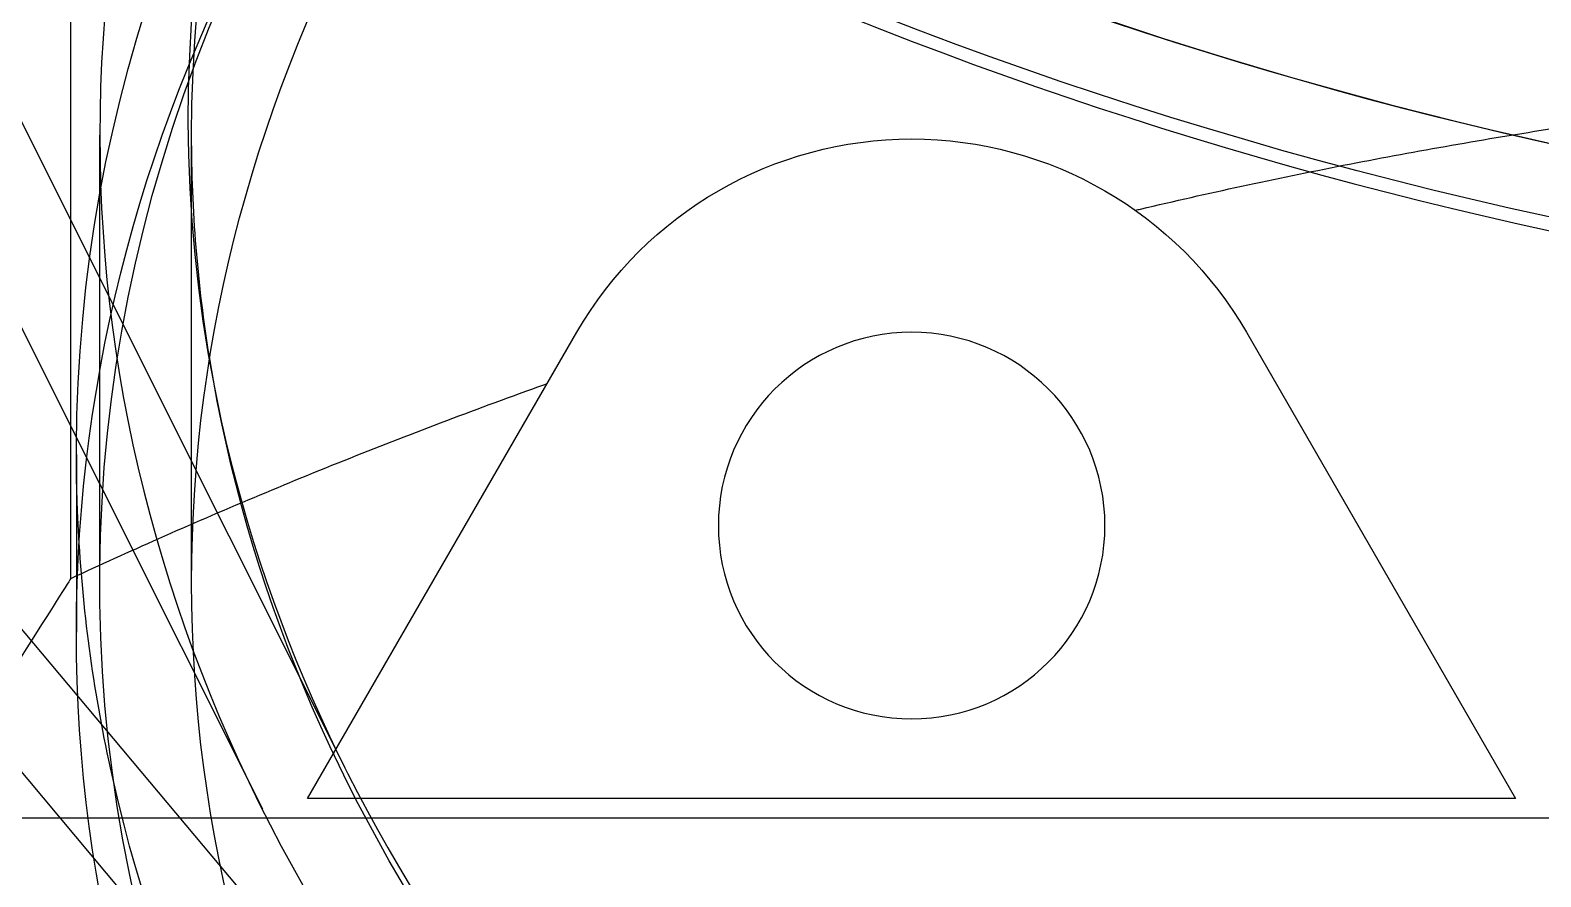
# Model space of a CAD drawing. Header units: metres. Extents: x 0 to 63075, y 0 to 44550.
# Drawn here: x 41041.7 to 41198, y 30709 to 30796.6 of the extents above; entities that cross this region are included whole.
import ezdxf

# ---------------------------------------------------------------- set-up
doc = ezdxf.new("R2010")
doc.units = ezdxf.units.M
doc.header["$LTSCALE"] = 75
doc.layers.add('SDM', color=7, linetype='Continuous')
doc.layers.add('SL1', color=8, linetype='Continuous')

# ---------------------------------------------------------------- blocks, each defined once
blk = doc.blocks.new('A$C32abaae3')
at = {"layer": 'SL1', "extrusion": (-1.9916e-16, 1, 0)}
for p, q in [((14690.55, 2517.08, 14766.72), (14572.36, 2752.92, 14766.72)), ((14663.82, 2549.14, 14766.72), (14605.03, 2666.45, 14766.72)), ((14713.1, 2464.66, 14766.72), (14577.73, 2625.99, 14766.72)), ((14665.15, 2558.02, 14766.72), (14665.15, 2582.54, 14766.72)), ((14674.65, 2536.26, 14766.72), (14674.65, 2582.54, 14766.72)), ((14705.82, 2458.56, 14766.72), (14607.69, 2575.5, 14766.72)), ((14665.15, 2536.26, 14766.72), (14665.15, 2558.02, 14766.72)), ((14662.74, 2549.5, 14766.72), (14662.74, 2531.12, 14766.72)), ((14665.15, 2546.48, 14766.72), (14663.82, 2549.14, 14766.72)), ((14682.03, 2512.81, 14766.72), (14665.15, 2546.48, 14766.72))]:
    blk.add_line(p, q, dxfattribs=at)
at = {"layer": 'SL1', "extrusion": (2.28848e-17, 1, 0)}
for p, q in [((14662.15, 2536.69), (14662.15, 2618.91)), ((14686.65, 2513.91), (14714.51, 2562.16)), ((14783.8, 2562.16), (14811.65, 2513.91)), ((14811.65, 2513.91), (14686.65, 2513.91)), ((14492.15, 2511.91), (15577.15, 2511.91))]:
    blk.add_line(p, q, dxfattribs=at)
at = {"layer": 'SL1', "extrusion": (0, 0, -1)}
blk.add_circle((-14749.15, 2542.16), 20, dxfattribs=at)
blk.add_arc((-14749.15, 2542.16), 40, 30, 150, dxfattribs=at)
at = {"layer": 'SL1'}
for centre, major_axis, start_param, end_param in [((14919.15, 2531.12, 14766.72), (-349.25, 0), -3.141592653589794, 3.141592653589792), ((14919.15, 2549.5, 14766.72), (349.25, 0), 0, 3.141593), ((14919.15, 2584.31, 14766.72), (244.87, 0), -0.167795, 3.309388), ((14919.15, 2582.54, 14766.72), (254, 0), -1.570796, 4.712389), ((14919.15, 2853.14, 14766.72), (-380.6, 0), 0.366545, 1.570796), ((14919.15, 2531.12, 14766.72), (-256.42, 0), -3.141592653589794, 3.141592653589793), ((14919.15, 2536.26, 14766.72), (-244.5, 0), -3.141592653589792, 3.141592653589794), ((14919.15, 2854.9, 14766.72), (371.47, 0), -2.192383, -0.94921), ((14919.15, 2854.9, 14766.72), (371.47, 0), -2.192383, -1.570796), ((14919.15, 2584.31, 14766.72), (-244.87, 0), 0.167795, 1.570796), ((14919.15, 2549.5, 14766.72), (-349.25, 0), 0, 3.141593)]:
    blk.add_ellipse(centre, major_axis=major_axis, ratio=0.766044, start_param=start_param, end_param=end_param, dxfattribs=at)
at = {"layer": 'SL1', "extrusion": (0, 0, -1)}
for centre, major_axis, start_param, end_param in [((14919.15, 2854.9, 14766.72), (381, 0), 0.179205, 2.962388), ((14919.15, 2582.54, 14766.72), (-244.5, 0), 0, 3.265458), ((14919.15, 2582.54, 14766.72), (254, 0), -3.141592653589793, 3.141592653589794), ((14919.15, 2549.5, 14766.72), (-256.42, 0), -0.046813, 3.141593), ((14919.15, 2536.26, 14766.72), (254, 0), 0, 3.497303), ((14919.15, 2582.54, 14766.72), (-244.5, 0), -0.123865, 0), ((14919.15, 2582.54, 14766.72), (244.5, 0), 0.123865, 3.017728), ((14919.15, 2549.5, 14766.72), (-256.41, 0), -0.173632, -0.046813), ((14919.15, 2549.5, 14766.72), (256.42, 0), 0.173632, 2.967961)]:
    blk.add_ellipse(centre, major_axis=major_axis, ratio=0.766044, start_param=start_param, end_param=end_param, dxfattribs=at)
at = {"layer": 'SL1'}
for points, knots in [([(14772.29, 2574.79), (14772.47, 2574.83), (14772.65, 2574.87), (14779.79, 2576.55), (14786.79, 2578.06), (14800.83, 2580.81), (14807.87, 2582.05), (14822, 2584.28), (14829.09, 2585.26), (14843.3, 2586.95), (14850.42, 2587.67), (14864.67, 2588.83), (14871.81, 2589.28), (14886.1, 2589.92), (14893.26, 2590.1), (14907.56, 2590.2), (14914.72, 2590.11), (14922.68, 2589.87), (14923.49, 2589.85), (14924.3, 2589.82)], [116.736451, 116.736451, 116.736451, 116.736451, 117.290057, 117.290057, 138.747603, 138.747603, 160.20515, 160.20515, 181.662696, 181.662696, 203.120243, 203.120243, 224.577789, 224.577789, 246.035336, 246.035336, 267.492882, 267.492882, 269.930138, 269.930138, 269.930138, 269.930138]), ([(14662.15, 2536.69), (14665.18, 2538.09), (14668.21, 2539.47), (14677.8, 2543.72), (14684.4, 2546.49), (14697.68, 2551.8), (14704.38, 2554.32), (14711.22, 2556.77), (14711.33, 2556.81), (14711.44, 2556.84)], [0, 0, 0, 0, 10.000377, 10.000377, 31.459871, 31.459871, 52.917417, 52.917417, 53.268473, 53.268473, 53.268473, 53.268473]), ([(14662.15, 2536.69), (14662.15, 2536.69), (14661.63, 2535.87), (14659.01, 2531.74), (14656.19, 2527.29), (14650.82, 2518.63), (14648.83, 2515.39), (14646.71, 2511.91)], [442.352877, 442.352877, 442.352877, 442.352877, 464.172136, 464.172136, 499.379109, 499.379109, 517.190315, 517.190315, 517.190315, 517.190315])]:
    blk.add_open_spline(points, degree=3, knots=knots, dxfattribs=at)

msp = doc.modelspace()

# ---------------------------------------------------------------- block references
at = {"layer": 'SDM'}
msp.add_blockref('A$C32abaae3', (26383.8, 28203.14), dxfattribs=at)

doc.saveas('drawing.dxf')
